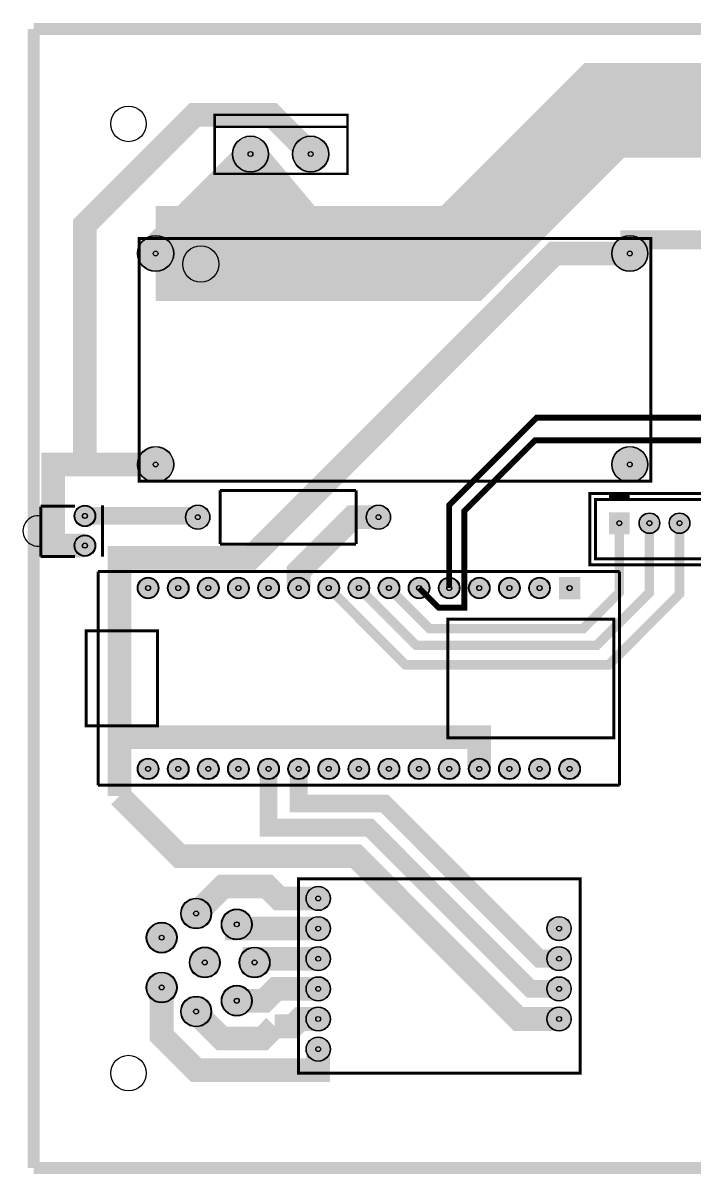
# Model space of a CAD drawing. Header units: millimetres. Extents: x -1 to 116, y -97 to 1.
# Drawn here: x -0.9 to 55.6, y -96.5 to 0.5 of the extents above; entities that cross this region are included whole.
import ezdxf

# ---------------------------------------------------------------- set-up
doc = ezdxf.new("R2010")
doc.units = ezdxf.units.MM
for name, color, linetype, true_color in [('BoardOutLine', 7, 'Continuous', 0xff00ff), ('BottomLayer', 7, 'Continuous', 0x0000ff), ('BottomSolderMaskLayer', 7, 'Continuous', 0xaa00ff), ('Multi-Layer', 7, 'Continuous', 0xc0c0c0), ('TopSilkLayer', 7, 'Continuous', 0xffcc00), ('TopSolderMaskLayer', 7, 'Continuous', 0x800080)]:
    doc.layers.add(name, color=color, linetype=linetype, true_color=true_color)

msp = doc.modelspace()

# ---------------------------------------------------------------- hatches: boundary and pattern name
at = {"layer": 'BottomLayer'}
msp.add_hatch(color=256, dxfattribs=at).paths.add_polyline_path([(23.114, -18.923), (23.114, -15.628), (19.936, -12.449), (16.761, -12.449), (14.669, -14.542)])
at = {"layer": 'BottomSolderMaskLayer'}
for points in [[(16.763, -10.541, 1), (19.813, -10.541, 1)], [(21.843, -10.541, 1), (24.893, -10.541, 1)], [(8.762, -18.923, 1), (11.812, -18.923, 1)], [(48.762, -18.923, 1), (51.812, -18.923, 1)], [(8.762, -36.703, 1), (11.812, -36.703, 1)], [(48.762, -36.703, 1), (51.812, -36.703, 1)], [(3.417, -41.041, 1), (5.219, -41.041, 1)], [(12.818, -41.148, 1), (14.868, -41.148, 1)], [(28.058, -41.148, 1), (30.108, -41.148, 1)], [(50.279, -42.581), (48.528, -42.581), (48.528, -40.731), (50.279, -40.731)], [(51.068, -41.656, 1), (52.819, -41.656, 1)], [(53.608, -41.656, 1), (55.359, -41.656, 1)], [(3.417, -43.541, 1), (5.219, -43.541, 1)], [(8.751, -47.117, 1), (10.553, -47.117, 1)], [(11.291, -47.117, 1), (13.093, -47.117, 1)], [(13.831, -47.117, 1), (15.633, -47.117, 1)], [(16.371, -47.117, 1), (18.173, -47.117, 1)], [(18.911, -47.117, 1), (20.713, -47.117, 1)], [(21.451, -47.117, 1), (23.253, -47.117, 1)], [(23.991, -47.117, 1), (25.793, -47.117, 1)], [(26.531, -47.117, 1), (28.333, -47.117, 1)], [(29.071, -47.117, 1), (30.873, -47.117, 1)], [(31.611, -47.117, 1), (33.413, -47.117, 1)], [(34.151, -47.117, 1), (35.953, -47.117, 1)], [(36.691, -47.117, 1), (38.493, -47.117, 1)], [(39.231, -47.117, 1), (41.033, -47.117, 1)], [(41.771, -47.117, 1), (43.573, -47.117, 1)], [(46.113, -48.057), (44.311, -48.057), (44.311, -46.177), (46.113, -46.177)], [(8.751, -62.357, 1), (10.553, -62.357, 1)], [(11.291, -62.357, 1), (13.093, -62.357, 1)], [(13.831, -62.357, 1), (15.633, -62.357, 1)], [(16.371, -62.357, 1), (18.173, -62.357, 1)], [(18.911, -62.357, 1), (20.713, -62.357, 1)], [(21.451, -62.357, 1), (23.253, -62.357, 1)], [(23.991, -62.357, 1), (25.793, -62.357, 1)], [(26.531, -62.357, 1), (28.333, -62.357, 1)], [(29.071, -62.357, 1), (30.873, -62.357, 1)], [(31.611, -62.357, 1), (33.413, -62.357, 1)], [(34.151, -62.357, 1), (35.953, -62.357, 1)], [(36.691, -62.357, 1), (38.493, -62.357, 1)], [(39.231, -62.357, 1), (41.033, -62.357, 1)], [(41.771, -62.357, 1), (43.573, -62.357, 1)], [(44.311, -62.357, 1), (46.113, -62.357, 1)], [(22.978, -73.279, 1), (25.028, -73.279, 1)], [(12.402, -74.545, 1), (15.004, -74.545, 1)], [(15.83, -75.465, 1), (18.432, -75.465, 1)], [(9.494, -76.581, 1), (12.096, -76.581, 1)], [(22.978, -75.819, 1), (25.028, -75.819, 1)], [(43.298, -75.819, 1), (45.348, -75.819, 1)], [(13.132, -78.673, 1), (15.734, -78.673, 1)], [(17.332, -78.674, 1), (19.934, -78.674, 1)], [(22.978, -78.359, 1), (25.028, -78.359, 1)], [(43.298, -78.359, 1), (45.348, -78.359, 1)], [(9.493, -80.781, 1), (12.095, -80.781, 1)], [(22.978, -80.899, 1), (25.028, -80.899, 1)], [(43.298, -80.899, 1), (45.348, -80.899, 1)], [(15.83, -81.899, 1), (18.432, -81.899, 1)], [(12.403, -82.809, 1), (15.004, -82.809, 1)], [(22.978, -83.439, 1), (25.028, -83.439, 1)], [(43.298, -83.439, 1), (45.348, -83.439, 1)], [(22.978, -85.979, 1), (25.028, -85.979, 1)]]:
    msp.add_hatch(color=256, dxfattribs=at).paths.add_polyline_path(points)
at = {"layer": 'Multi-Layer'}
for points in [[(16.788, -10.541, 1), (19.788, -10.541, 1)], [(21.868, -10.541, 1), (24.868, -10.541, 1)], [(8.787, -18.923, 1), (11.787, -18.923, 1)], [(48.787, -18.923, 1), (51.787, -18.923, 1)], [(8.787, -36.703, 1), (11.787, -36.703, 1)], [(48.787, -36.703, 1), (51.787, -36.703, 1)], [(3.468, -41.041, 1), (5.168, -41.041, 1)], [(12.843, -41.148, 1), (14.843, -41.148, 1)], [(28.083, -41.148, 1), (30.083, -41.148, 1)], [(50.253, -42.556), (48.553, -42.556), (48.553, -40.756), (50.253, -40.756)], [(51.093, -41.656, 1), (52.793, -41.656, 1)], [(53.633, -41.656, 1), (55.333, -41.656, 1)], [(3.468, -43.541, 1), (5.168, -43.541, 1)], [(8.802, -47.117, 1), (10.502, -47.117, 1)], [(11.342, -47.117, 1), (13.042, -47.117, 1)], [(13.882, -47.117, 1), (15.582, -47.117, 1)], [(16.422, -47.117, 1), (18.122, -47.117, 1)], [(18.962, -47.117, 1), (20.662, -47.117, 1)], [(21.502, -47.117, 1), (23.202, -47.117, 1)], [(24.042, -47.117, 1), (25.742, -47.117, 1)], [(26.582, -47.117, 1), (28.282, -47.117, 1)], [(29.122, -47.117, 1), (30.822, -47.117, 1)], [(31.662, -47.117, 1), (33.362, -47.117, 1)], [(34.202, -47.117, 1), (35.902, -47.117, 1)], [(36.742, -47.117, 1), (38.442, -47.117, 1)], [(39.282, -47.117, 1), (40.982, -47.117, 1)], [(41.822, -47.117, 1), (43.522, -47.117, 1)], [(46.062, -48.006), (44.362, -48.006), (44.362, -46.228), (46.062, -46.228)], [(8.802, -62.357, 1), (10.502, -62.357, 1)], [(11.342, -62.357, 1), (13.042, -62.357, 1)], [(13.882, -62.357, 1), (15.582, -62.357, 1)], [(16.422, -62.357, 1), (18.122, -62.357, 1)], [(18.962, -62.357, 1), (20.662, -62.357, 1)], [(21.502, -62.357, 1), (23.202, -62.357, 1)], [(24.042, -62.357, 1), (25.742, -62.357, 1)], [(26.582, -62.357, 1), (28.282, -62.357, 1)], [(29.122, -62.357, 1), (30.822, -62.357, 1)], [(31.662, -62.357, 1), (33.362, -62.357, 1)], [(34.202, -62.357, 1), (35.902, -62.357, 1)], [(36.742, -62.357, 1), (38.442, -62.357, 1)], [(39.282, -62.357, 1), (40.982, -62.357, 1)], [(41.822, -62.357, 1), (43.522, -62.357, 1)], [(44.362, -62.357, 1), (46.062, -62.357, 1)], [(23.003, -73.279, 1), (25.003, -73.279, 1)], [(12.453, -74.545, 1), (14.953, -74.545, 1)], [(15.881, -75.465, 1), (18.381, -75.465, 1)], [(9.545, -76.581, 1), (12.045, -76.581, 1)], [(23.003, -75.819, 1), (25.003, -75.819, 1)], [(43.323, -75.819, 1), (45.323, -75.819, 1)], [(13.183, -78.673, 1), (15.683, -78.673, 1)], [(17.383, -78.674, 1), (19.883, -78.674, 1)], [(23.003, -78.359, 1), (25.003, -78.359, 1)], [(43.323, -78.359, 1), (45.323, -78.359, 1)], [(9.544, -80.781, 1), (12.044, -80.781, 1)], [(23.003, -80.899, 1), (25.003, -80.899, 1)], [(43.323, -80.899, 1), (45.323, -80.899, 1)], [(15.881, -81.899, 1), (18.381, -81.899, 1)], [(12.453, -82.809, 1), (14.953, -82.809, 1)], [(23.003, -83.439, 1), (25.003, -83.439, 1)], [(43.323, -83.439, 1), (45.323, -83.439, 1)], [(23.003, -85.979, 1), (25.003, -85.979, 1)]]:
    msp.add_hatch(color=256, dxfattribs=at).paths.add_polyline_path(points)
at = {"layer": 'TopSolderMaskLayer'}
for points in [[(16.763, -10.541, 1), (19.813, -10.541, 1)], [(21.843, -10.541, 1), (24.893, -10.541, 1)], [(8.762, -18.923, 1), (11.812, -18.923, 1)], [(48.762, -18.923, 1), (51.812, -18.923, 1)], [(8.762, -36.703, 1), (11.812, -36.703, 1)], [(48.762, -36.703, 1), (51.812, -36.703, 1)], [(3.417, -41.041, 1), (5.219, -41.041, 1)], [(12.818, -41.148, 1), (14.868, -41.148, 1)], [(28.058, -41.148, 1), (30.108, -41.148, 1)], [(50.279, -42.581), (48.528, -42.581), (48.528, -40.731), (50.279, -40.731)], [(51.068, -41.656, 1), (52.819, -41.656, 1)], [(53.608, -41.656, 1), (55.359, -41.656, 1)], [(3.417, -43.541, 1), (5.219, -43.541, 1)], [(8.751, -47.117, 1), (10.553, -47.117, 1)], [(11.291, -47.117, 1), (13.093, -47.117, 1)], [(13.831, -47.117, 1), (15.633, -47.117, 1)], [(16.371, -47.117, 1), (18.173, -47.117, 1)], [(18.911, -47.117, 1), (20.713, -47.117, 1)], [(21.451, -47.117, 1), (23.253, -47.117, 1)], [(23.991, -47.117, 1), (25.793, -47.117, 1)], [(26.531, -47.117, 1), (28.333, -47.117, 1)], [(29.071, -47.117, 1), (30.873, -47.117, 1)], [(31.611, -47.117, 1), (33.413, -47.117, 1)], [(34.151, -47.117, 1), (35.953, -47.117, 1)], [(36.691, -47.117, 1), (38.493, -47.117, 1)], [(39.231, -47.117, 1), (41.033, -47.117, 1)], [(41.771, -47.117, 1), (43.573, -47.117, 1)], [(46.113, -48.057), (44.311, -48.057), (44.311, -46.177), (46.113, -46.177)], [(8.751, -62.357, 1), (10.553, -62.357, 1)], [(11.291, -62.357, 1), (13.093, -62.357, 1)], [(13.831, -62.357, 1), (15.633, -62.357, 1)], [(16.371, -62.357, 1), (18.173, -62.357, 1)], [(18.911, -62.357, 1), (20.713, -62.357, 1)], [(21.451, -62.357, 1), (23.253, -62.357, 1)], [(23.991, -62.357, 1), (25.793, -62.357, 1)], [(26.531, -62.357, 1), (28.333, -62.357, 1)], [(29.071, -62.357, 1), (30.873, -62.357, 1)], [(31.611, -62.357, 1), (33.413, -62.357, 1)], [(34.151, -62.357, 1), (35.953, -62.357, 1)], [(36.691, -62.357, 1), (38.493, -62.357, 1)], [(39.231, -62.357, 1), (41.033, -62.357, 1)], [(41.771, -62.357, 1), (43.573, -62.357, 1)], [(44.311, -62.357, 1), (46.113, -62.357, 1)], [(22.978, -73.279, 1), (25.028, -73.279, 1)], [(12.402, -74.545, 1), (15.004, -74.545, 1)], [(15.83, -75.465, 1), (18.432, -75.465, 1)], [(9.494, -76.581, 1), (12.096, -76.581, 1)], [(22.978, -75.819, 1), (25.028, -75.819, 1)], [(43.298, -75.819, 1), (45.348, -75.819, 1)], [(13.132, -78.673, 1), (15.734, -78.673, 1)], [(17.332, -78.674, 1), (19.934, -78.674, 1)], [(22.978, -78.359, 1), (25.028, -78.359, 1)], [(43.298, -78.359, 1), (45.348, -78.359, 1)], [(9.493, -80.781, 1), (12.095, -80.781, 1)], [(22.978, -80.899, 1), (25.028, -80.899, 1)], [(43.298, -80.899, 1), (45.348, -80.899, 1)], [(15.83, -81.899, 1), (18.432, -81.899, 1)], [(12.403, -82.809, 1), (15.004, -82.809, 1)], [(22.978, -83.439, 1), (25.028, -83.439, 1)], [(43.298, -83.439, 1), (45.348, -83.439, 1)], [(22.978, -85.979, 1), (25.028, -85.979, 1)]]:
    msp.add_hatch(color=256, dxfattribs=at).paths.add_polyline_path(points)

# ---------------------------------------------------------------- linework, layer by layer
at = {"layer": 'BoardOutLine', "const_width": 1}
for points in [[(0, 0), (0, -96)], [(0, 0), (116, 0)], [(0, -96), (116, -96)]]:
    msp.add_lwpolyline(points, dxfattribs=at)
at = {"layer": 'BottomLayer'}
for points, const_width in [([(95.25, -6.858), (48.133, -6.858), (36.068, -18.923), (10.287, -18.923)], 8), ([(23.368, -10.541), (20.066, -7.239), (13.589, -7.239), (4.318, -16.51), (4.318, -36.703), (7.366, -36.703)], 2), ([(18.288, -10.541), (18.288, -10.922), (10.287, -18.923)], 3), ([(18.288, -10.541), (18.288, -10.802), (25.092, -18.923)], 3), ([(10.287, -18.923), (20.574, -18.923)], 3), ([(73.914, -35.433), (72.898, -35.433), (63.5, -26.035), (63.5, -17.78), (50.287, -17.78), (50.287, -18.923)], 1.6), ([(50.287, -18.923), (43.942, -18.923), (18.288, -44.577), (7.239, -44.577), (7.239, -63.627)], 2), ([(58.801, -32.766), (42.418, -32.766), (35.052, -40.132), (35.052, -47.117)], 0.5), ([(61.468, -37.973), (58.166, -34.671), (42.291, -34.671), (36.322, -40.64), (36.322, -48.768), (34.163, -48.768), (32.512, -47.117)], 0.5), ([(10.287, -36.703), (1.651, -36.703), (1.651, -43.541), (4.318, -43.541)], 2), ([(13.843, -41.148), (13.736, -41.041), (4.318, -41.041)], 1.5), ([(29.083, -41.148), (26.924, -41.148), (22.352, -45.72), (22.352, -47.117)], 2), ([(54.483, -41.656), (54.483, -47.625), (48.514, -53.594), (31.369, -53.594), (24.892, -47.117)], 0.8), ([(27.432, -47.117), (32.258, -51.943), (47.498, -51.943), (51.943, -47.498), (51.943, -41.656)], 0.8), ([(49.403, -41.656), (49.403, -47.498), (46.355, -50.546), (33.401, -50.546), (29.972, -47.117)], 0.8), ([(37.592, -62.357), (37.592, -59.69), (7.239, -59.69), (7.239, -64.643)], 2), ([(44.323, -80.899), (41.91, -80.899), (28.321, -67.31), (19.812, -67.31), (19.812, -62.357)], 1.5), ([(44.323, -78.359), (42.672, -78.359), (29.591, -65.278), (22.352, -65.278), (22.352, -62.357)], 1.5), ([(44.323, -83.439), (40.894, -83.439), (27.178, -69.723), (12.319, -69.723), (7.239, -64.643)], 2), ([(24.003, -73.279), (20.701, -73.279), (19.685, -72.263), (15.985, -72.263), (13.703, -74.545)], 2), ([(17.13, -75.466), (17.13, -75.819), (24.003, -75.819)], 2), ([(18.633, -78.674), (18.633, -78.359), (24.003, -78.359)], 2), ([(10.795, -80.782), (10.795, -84.836), (13.716, -87.757), (24.003, -87.757), (24.003, -85.979)], 2), ([(17.13, -81.9), (19.446, -81.9), (20.447, -80.899), (24.003, -80.899)], 2), ([(13.703, -82.809), (13.703, -82.918), (15.875, -85.09), (19.304, -85.09), (20.34, -84.054)], 2), ([(24.003, -83.439), (22.479, -83.439), (21.864, -84.054), (20.34, -84.054)], 2)]:
    msp.add_lwpolyline(points, dxfattribs=dict(at, const_width=const_width))
at = {"layer": 'BottomSolderMaskLayer'}
for centre, radius in [((18.288, -10.541), 1.525), ((23.368, -10.541), 1.525), ((18.288, -10.541), 0.203), ((23.368, -10.541), 0.203), ((10.287, -18.923), 1.525), ((50.287, -18.923), 1.525), ((10.287, -18.923), 0.203), ((50.287, -18.923), 0.203), ((10.287, -36.703), 1.525), ((50.287, -36.703), 1.525), ((10.287, -36.703), 0.203), ((50.287, -36.703), 0.203), ((4.318, -41.041), 0.901), ((13.843, -41.148), 1.025), ((29.083, -41.148), 1.025), ((4.318, -41.041), 0.212), ((13.843, -41.148), 0.205), ((29.083, -41.148), 0.205), ((49.403, -41.656), 0.206), ((51.943, -41.656), 0.875), ((51.943, -41.656), 0.206), ((54.483, -41.656), 0.875), ((54.483, -41.656), 0.206), ((4.318, -43.541), 0.901), ((4.318, -43.541), 0.212), ((9.652, -47.117), 0.901), ((12.192, -47.117), 0.901), ((14.732, -47.117), 0.901), ((17.272, -47.117), 0.901), ((19.812, -47.117), 0.901), ((22.352, -47.117), 0.901), ((24.892, -47.117), 0.901), ((27.432, -47.117), 0.901), ((29.972, -47.117), 0.901), ((32.512, -47.117), 0.901), ((35.052, -47.117), 0.901), ((37.592, -47.117), 0.901), ((40.132, -47.117), 0.901), ((42.672, -47.117), 0.901), ((9.652, -47.117), 0.212), ((12.192, -47.117), 0.212), ((14.732, -47.117), 0.212), ((17.272, -47.117), 0.212), ((19.812, -47.117), 0.212), ((22.352, -47.117), 0.212), ((24.892, -47.117), 0.212), ((27.432, -47.117), 0.212), ((29.972, -47.117), 0.212), ((32.512, -47.117), 0.212), ((35.052, -47.117), 0.212), ((37.592, -47.117), 0.212), ((40.132, -47.117), 0.212), ((42.672, -47.117), 0.212), ((45.212, -47.117), 0.212), ((9.652, -62.357), 0.901), ((12.192, -62.357), 0.901), ((14.732, -62.357), 0.901), ((17.272, -62.357), 0.901), ((19.812, -62.357), 0.901), ((22.352, -62.357), 0.901), ((24.892, -62.357), 0.901), ((27.432, -62.357), 0.901), ((29.972, -62.357), 0.901), ((32.512, -62.357), 0.901), ((35.052, -62.357), 0.901), ((37.592, -62.357), 0.901), ((40.132, -62.357), 0.901), ((42.672, -62.357), 0.901), ((45.212, -62.357), 0.901), ((9.652, -62.357), 0.212), ((12.192, -62.357), 0.212), ((14.732, -62.357), 0.212), ((17.272, -62.357), 0.212), ((19.812, -62.357), 0.212), ((22.352, -62.357), 0.212), ((24.892, -62.357), 0.212), ((27.432, -62.357), 0.212), ((29.972, -62.357), 0.212), ((32.512, -62.357), 0.212), ((35.052, -62.357), 0.212), ((37.592, -62.357), 0.212), ((40.132, -62.357), 0.212), ((42.672, -62.357), 0.212), ((45.212, -62.357), 0.212), ((24.003, -73.279), 1.025), ((13.703, -74.545), 1.301), ((24.003, -73.279), 0.205), ((13.703, -74.545), 0.208), ((17.131, -75.465), 1.301), ((10.795, -76.581), 1.301), ((17.131, -75.465), 0.208), ((24.003, -75.819), 1.025), ((24.003, -75.819), 0.205), ((44.323, -75.819), 1.025), ((44.323, -75.819), 0.205), ((10.795, -76.581), 0.208), ((14.433, -78.673), 1.301), ((18.633, -78.674), 1.301), ((24.003, -78.359), 1.025), ((44.323, -78.359), 1.025), ((14.433, -78.673), 0.208), ((18.633, -78.674), 0.208), ((24.003, -78.359), 0.205), ((44.323, -78.359), 0.205), ((10.794, -80.781), 1.301), ((24.003, -80.899), 1.025), ((44.323, -80.899), 1.025), ((10.794, -80.781), 0.208), ((17.131, -81.899), 1.301), ((24.003, -80.899), 0.205), ((44.323, -80.899), 0.205), ((13.703, -82.809), 1.301), ((17.131, -81.899), 0.208), ((24.003, -83.439), 1.025), ((44.323, -83.439), 1.025), ((13.703, -82.809), 0.208), ((24.003, -83.439), 0.205), ((44.323, -83.439), 0.205), ((24.003, -85.979), 1.025), ((24.003, -85.979), 0.205)]:
    msp.add_circle(centre, radius, dxfattribs=at)
at = {"layer": 'Multi-Layer'}
for centre, radius in [((8, -8), 1.5), ((18.288, -10.541), 1.5), ((23.368, -10.541), 1.5), ((18.288, -10.541), 0.2), ((23.368, -10.541), 0.2), ((10.287, -18.923), 1.5), ((50.287, -18.923), 1.5), ((10.287, -18.923), 0.2), ((50.287, -18.923), 0.2), ((10.287, -36.703), 1.5), ((50.287, -36.703), 1.5), ((10.287, -36.703), 0.2), ((50.287, -36.703), 0.2), ((4.318, -41.041), 0.85), ((13.843, -41.148), 1), ((29.083, -41.148), 1), ((4.318, -41.041), 0.2), ((13.843, -41.148), 0.2), ((29.083, -41.148), 0.2), ((49.403, -41.656), 0.2), ((51.943, -41.656), 0.85), ((51.943, -41.656), 0.2), ((54.483, -41.656), 0.85), ((54.483, -41.656), 0.2), ((4.318, -43.541), 0.85), ((4.318, -43.541), 0.2), ((9.652, -47.117), 0.85), ((12.192, -47.117), 0.85), ((14.732, -47.117), 0.85), ((17.272, -47.117), 0.85), ((19.812, -47.117), 0.85), ((22.352, -47.117), 0.85), ((24.892, -47.117), 0.85), ((27.432, -47.117), 0.85), ((29.972, -47.117), 0.85), ((32.512, -47.117), 0.85), ((35.052, -47.117), 0.85), ((37.592, -47.117), 0.85), ((40.132, -47.117), 0.85), ((42.672, -47.117), 0.85), ((9.652, -47.117), 0.2), ((12.192, -47.117), 0.2), ((14.732, -47.117), 0.2), ((17.272, -47.117), 0.2), ((19.812, -47.117), 0.2), ((22.352, -47.117), 0.2), ((24.892, -47.117), 0.2), ((27.432, -47.117), 0.2), ((29.972, -47.117), 0.2), ((32.512, -47.117), 0.2), ((35.052, -47.117), 0.2), ((37.592, -47.117), 0.2), ((40.132, -47.117), 0.2), ((42.672, -47.117), 0.2), ((45.212, -47.117), 0.2), ((9.652, -62.357), 0.85), ((12.192, -62.357), 0.85), ((14.732, -62.357), 0.85), ((17.272, -62.357), 0.85), ((19.812, -62.357), 0.85), ((22.352, -62.357), 0.85), ((24.892, -62.357), 0.85), ((27.432, -62.357), 0.85), ((29.972, -62.357), 0.85), ((32.512, -62.357), 0.85), ((35.052, -62.357), 0.85), ((37.592, -62.357), 0.85), ((40.132, -62.357), 0.85), ((42.672, -62.357), 0.85), ((45.212, -62.357), 0.85), ((9.652, -62.357), 0.2), ((12.192, -62.357), 0.2), ((14.732, -62.357), 0.2), ((17.272, -62.357), 0.2), ((19.812, -62.357), 0.2), ((22.352, -62.357), 0.2), ((24.892, -62.357), 0.2), ((27.432, -62.357), 0.2), ((29.972, -62.357), 0.2), ((32.512, -62.357), 0.2), ((35.052, -62.357), 0.2), ((37.592, -62.357), 0.2), ((40.132, -62.357), 0.2), ((42.672, -62.357), 0.2), ((45.212, -62.357), 0.2), ((24.003, -73.279), 1), ((13.703, -74.545), 1.25), ((24.003, -73.279), 0.2), ((13.703, -74.545), 0.2), ((17.131, -75.465), 1.25), ((10.795, -76.581), 1.25), ((17.131, -75.465), 0.2), ((24.003, -75.819), 1), ((24.003, -75.819), 0.2), ((44.323, -75.819), 1), ((44.323, -75.819), 0.2), ((10.795, -76.581), 0.2), ((14.433, -78.673), 1.25), ((18.633, -78.674), 1.25), ((24.003, -78.359), 1), ((44.323, -78.359), 1), ((14.433, -78.673), 0.2), ((18.633, -78.674), 0.2), ((24.003, -78.359), 0.2), ((44.323, -78.359), 0.2), ((10.794, -80.781), 1.25), ((24.003, -80.899), 1), ((44.323, -80.899), 1), ((10.794, -80.781), 0.2), ((17.131, -81.899), 1.25), ((24.003, -80.899), 0.2), ((44.323, -80.899), 0.2), ((13.703, -82.809), 1.25), ((17.131, -81.899), 0.2), ((24.003, -83.439), 1), ((44.323, -83.439), 1), ((13.703, -82.809), 0.2), ((24.003, -83.439), 0.2), ((44.323, -83.439), 0.2), ((24.003, -85.979), 1), ((24.003, -85.979), 0.2), ((8, -88), 1.5)]:
    msp.add_circle(centre, radius, dxfattribs=at)
at = {"layer": 'TopSilkLayer'}
for points, const_width in [([(26.468, -12.201), (15.268, -12.201), (15.268, -8.241), (15.268, -7.241), (26.468, -7.241), (26.468, -8.241), (26.468, -12.201)], 0.203), ([(8.89, -17.653), (52.07, -17.653), (52.07, -38.1), (8.89, -38.1), (8.89, -17.653)], 0.254), ([(46.904, -39.157), (59.563, -39.157), (59.563, -45.156), (46.904, -45.156), (46.904, -39.157)], 0.254), ([(47.404, -39.657), (59.055, -39.657), (59.055, -44.656), (47.404, -44.656), (47.404, -39.657)], 0.254), ([(48.932, -50.737), (48.932, -49.737), (34.932, -49.737), (34.932, -59.737), (48.932, -59.737), (48.932, -50.737)], 0.254), ([(10.432, -50.737), (4.432, -50.737), (4.432, -58.737), (10.432, -58.737), (10.432, -50.737)], 0.254), ([(22.352, -71.628), (46.101, -71.628), (46.101, -88.011), (22.352, -88.011), (22.352, -71.628)], 0.254)]:
    msp.add_lwpolyline(points, close=True, dxfattribs=dict(at, const_width=const_width))
for points, const_width in [([(15.268, -8.241), (26.468, -8.241)], 0.203), ([(15.723, -43.409), (15.723, -38.887)], 0.254), ([(15.723, -38.887), (27.203, -38.887)], 0.254), ([(27.203, -38.887), (27.203, -43.409)], 0.254), ([(48.653, -39.657), (48.653, -39.157)], 0.254), ([(50.154, -39.406), (48.653, -39.406)], 0.254), ([(50.154, -39.657), (50.154, -39.157)], 0.254), ([(0.598, -40.211), (3.498, -40.211)], 0.254), ([(0.598, -44.461), (0.598, -40.261)], 0.254), ([(5.798, -44.461), (5.798, -40.161)], 0.254), ([(27.203, -43.409), (15.723, -43.409)], 0.254), ([(0.598, -44.461), (3.498, -44.461)], 0.254), ([(5.432, -45.737), (5.432, -63.737)], 0.254), ([(49.432, -45.737), (5.432, -45.737)], 0.254), ([(49.432, -63.737), (49.432, -45.737)], 0.254), ([(5.432, -63.737), (49.432, -63.737)], 0.254)]:
    msp.add_lwpolyline(points, dxfattribs=dict(at, const_width=const_width))
msp.add_circle((14.097, -19.812), 1.529, dxfattribs=at)
msp.add_arc((0.386, -42.311), 1.288, 80.50848, 279.49152, dxfattribs=at)
at = {"layer": 'TopSolderMaskLayer'}
for centre, radius in [((18.288, -10.541), 1.525), ((23.368, -10.541), 1.525), ((18.288, -10.541), 0.203), ((23.368, -10.541), 0.203), ((10.287, -18.923), 1.525), ((50.287, -18.923), 1.525), ((10.287, -18.923), 0.203), ((50.287, -18.923), 0.203), ((10.287, -36.703), 1.525), ((50.287, -36.703), 1.525), ((10.287, -36.703), 0.203), ((50.287, -36.703), 0.203), ((4.318, -41.041), 0.901), ((13.843, -41.148), 1.025), ((29.083, -41.148), 1.025), ((4.318, -41.041), 0.212), ((13.843, -41.148), 0.205), ((29.083, -41.148), 0.205), ((49.403, -41.656), 0.206), ((51.943, -41.656), 0.875), ((51.943, -41.656), 0.206), ((54.483, -41.656), 0.875), ((54.483, -41.656), 0.206), ((4.318, -43.541), 0.901), ((4.318, -43.541), 0.212), ((9.652, -47.117), 0.901), ((12.192, -47.117), 0.901), ((14.732, -47.117), 0.901), ((17.272, -47.117), 0.901), ((19.812, -47.117), 0.901), ((22.352, -47.117), 0.901), ((24.892, -47.117), 0.901), ((27.432, -47.117), 0.901), ((29.972, -47.117), 0.901), ((32.512, -47.117), 0.901), ((35.052, -47.117), 0.901), ((37.592, -47.117), 0.901), ((40.132, -47.117), 0.901), ((42.672, -47.117), 0.901), ((9.652, -47.117), 0.212), ((12.192, -47.117), 0.212), ((14.732, -47.117), 0.212), ((17.272, -47.117), 0.212), ((19.812, -47.117), 0.212), ((22.352, -47.117), 0.212), ((24.892, -47.117), 0.212), ((27.432, -47.117), 0.212), ((29.972, -47.117), 0.212), ((32.512, -47.117), 0.212), ((35.052, -47.117), 0.212), ((37.592, -47.117), 0.212), ((40.132, -47.117), 0.212), ((42.672, -47.117), 0.212), ((45.212, -47.117), 0.212), ((9.652, -62.357), 0.901), ((12.192, -62.357), 0.901), ((14.732, -62.357), 0.901), ((17.272, -62.357), 0.901), ((19.812, -62.357), 0.901), ((22.352, -62.357), 0.901), ((24.892, -62.357), 0.901), ((27.432, -62.357), 0.901), ((29.972, -62.357), 0.901), ((32.512, -62.357), 0.901), ((35.052, -62.357), 0.901), ((37.592, -62.357), 0.901), ((40.132, -62.357), 0.901), ((42.672, -62.357), 0.901), ((45.212, -62.357), 0.901), ((9.652, -62.357), 0.212), ((12.192, -62.357), 0.212), ((14.732, -62.357), 0.212), ((17.272, -62.357), 0.212), ((19.812, -62.357), 0.212), ((22.352, -62.357), 0.212), ((24.892, -62.357), 0.212), ((27.432, -62.357), 0.212), ((29.972, -62.357), 0.212), ((32.512, -62.357), 0.212), ((35.052, -62.357), 0.212), ((37.592, -62.357), 0.212), ((40.132, -62.357), 0.212), ((42.672, -62.357), 0.212), ((45.212, -62.357), 0.212), ((24.003, -73.279), 1.025), ((13.703, -74.545), 1.301), ((24.003, -73.279), 0.205), ((13.703, -74.545), 0.208), ((17.131, -75.465), 1.301), ((10.795, -76.581), 1.301), ((17.131, -75.465), 0.208), ((24.003, -75.819), 1.025), ((24.003, -75.819), 0.205), ((44.323, -75.819), 1.025), ((44.323, -75.819), 0.205), ((10.795, -76.581), 0.208), ((14.433, -78.673), 1.301), ((18.633, -78.674), 1.301), ((24.003, -78.359), 1.025), ((44.323, -78.359), 1.025), ((14.433, -78.673), 0.208), ((18.633, -78.674), 0.208), ((24.003, -78.359), 0.205), ((44.323, -78.359), 0.205), ((10.794, -80.781), 1.301), ((24.003, -80.899), 1.025), ((44.323, -80.899), 1.025), ((10.794, -80.781), 0.208), ((17.131, -81.899), 1.301), ((24.003, -80.899), 0.205), ((44.323, -80.899), 0.205), ((13.703, -82.809), 1.301), ((17.131, -81.899), 0.208), ((24.003, -83.439), 1.025), ((44.323, -83.439), 1.025), ((13.703, -82.809), 0.208), ((24.003, -83.439), 0.205), ((44.323, -83.439), 0.205), ((24.003, -85.979), 1.025), ((24.003, -85.979), 0.205)]:
    msp.add_circle(centre, radius, dxfattribs=at)

doc.saveas('drawing.dxf')
